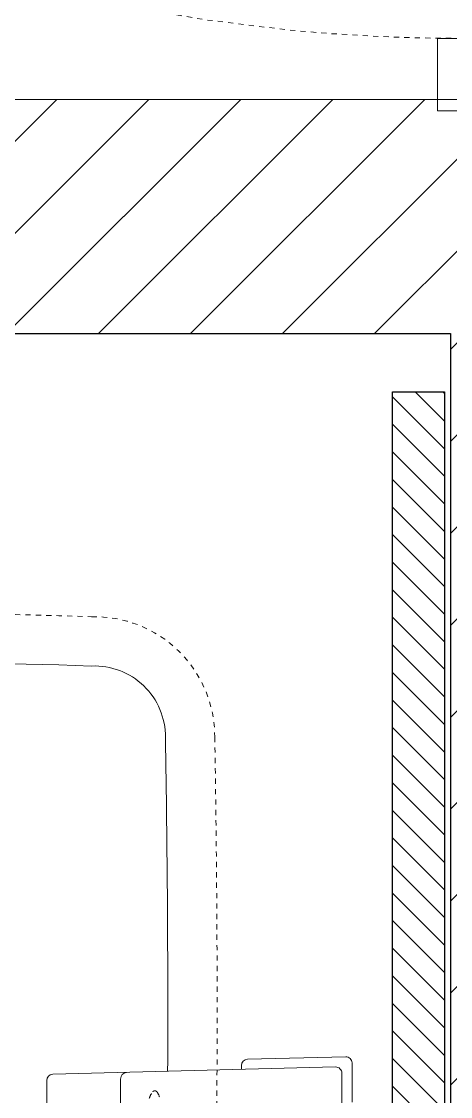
# Model space of a CAD drawing. Header units: inches. Extents: x 0 to 2865, y 0 to 4378.
# Drawn here: x 1340.06 to 1348.3, y 3701.04 to 3721.72 of the extents above; entities that cross this region are included whole.
import ezdxf

# ---------------------------------------------------------------- set-up
doc = ezdxf.new("R2010")
doc.units = ezdxf.units.IN
doc.linetypes.add('DASHED', pattern=[0.75, 0.5, -0.25])
doc.linetypes.add('HIDDEN', pattern=[0.375, 0.25, -0.125])
for name, color, linetype, lineweight in [('A-WALL', 113, 'Continuous', 9), ('I-DOOR', 6, 'Continuous', 20), ('l-FIXTURE', 7, 'Continuous', 5)]:
    doc.layers.add(name, color=color, linetype=linetype, lineweight=lineweight)
doc.layers.add('A-WALL-EXTR', color=2, linetype='Continuous')
doc.layers.add('I-FURN', color=8, linetype='Continuous')
doc.styles.get("Standard").update_dxf_attribs({"font": 'arial.ttf'})

# ---------------------------------------------------------------- blocks, each defined once
blk = doc.blocks.new('EFGTH')
at = {"layer": 'A-WALL-EXTR', "color": 8, "linetype": 'HIDDEN', "lineweight": 5, "ltscale": 0.1, "transparency": 33554636}
blk.add_arc((-1.308, 2.063), 33.3, 93.1573, 179.9423, dxfattribs=at)
at = {"layer": 'I-DOOR', "color": 6, "lineweight": 5, "transparency": 33554636}
blk.add_lwpolyline([(-34.608, 0.347), (-34.142, 0.347), (-34.142, -1.007), (-34.608, -1.007), (-34.608, -2.5), (-36, -2.5), (-36, 2.5), (-34.608, 2.5)], close=True, dxfattribs=at)
blk = doc.blocks.new('WB')
at = {"color": 0, "lineweight": 5}
for p, q in [((17.282, 0.707), (17.282, -0.776)), ((11.612, 0.569), (11.612, -0.638)), ((13.03, -0.665), (13.03, 0.597)), ((17.478, -0.217), (17.478, -0.976)), ((11.727, -0.756), (17.16, -0.897)), ((15.353, -0.926), (15.353, -0.85)), ((17.357, -1.094), (15.468, -1.044))]:
    blk.add_line(p, q, dxfattribs=at)
at = {"color": 0, "linetype": 'DASHED', "lineweight": 5, "ltscale": 0.1}
blk.add_lwpolyline([(14.841, -7.241, 0.005975), (14.88, -0.001, 0.005975), (14.841, 7.241, 0.421899), (12.474, 9.555, 0.016836), (2.405, 9.555, 0.421667), (0.039, 7.241, 0.005823), (0, 0, 0.005823), (0.039, -7.241, 0.421667), (2.405, -9.555, 0.016836), (12.474, -9.555, 0.421899)], format="xyb", close=True, dxfattribs=at)
at = {"color": 0, "lineweight": 5}
blk.add_lwpolyline([(13.936, 0.745, 0.005371), (13.893, 7.235, 0.428792), (12.473, 8.607, 0.01694), (2.406, 8.607, 0.428462), (0.987, 7.235, 0.005836), (0.947, 0, 0.005836), (0.987, -7.235, 0.428462), (2.406, -8.607, 0.01694), (12.473, -8.607, 0.428792), (13.893, -7.235, 0.005316), (13.936, -0.813, 0.005316)], format="xyb", dxfattribs=at)
at = {"color": 0, "linetype": 'DASHED', "lineweight": 5, "ltscale": 0.1}
for centre, radius, start, end in [((13.935, -0.193), 0.365, 195.7779, 218.1211), ((13.468, -0.235), 0.321, 325.9691, 351.311), ((13.69, -0.385), 0.0529, 218.1211, 325.9691)]:
    blk.add_arc(centre, radius, start, end, dxfattribs=at)
at = {"color": 0, "lineweight": 5}
for centre, radius, start, end in [((11.73, -0.638), 0.118, 180, 268.5083), ((13.166, -0.658), 0.136, 182.9903, 261.2928), ((17.163, -0.779), 0.119, 268.6045, 1.3481), ((15.471, -0.926), 0.118, 179.9978, 268.5022), ((17.36, -0.976), 0.118, 268.497, 0.0025)]:
    blk.add_arc(centre, radius, start, end, dxfattribs=at)
at = {"color": 0, "linetype": 'DASHED', "lineweight": 5, "ltscale": 0.1}
for tag, p in [('MODELNUMBER', (7.428, 0.003)), ('TRADENAME', (7.429, 0.003)), ('PRODUCT', (7.431, 0.003)), ('MATERIAL', (7.433, 0.003))]:
    blk.add_attdef(tag, p, '', height=0.001, rotation=270, dxfattribs=at)

msp = doc.modelspace()

# ---------------------------------------------------------------- hatches: boundary and pattern name
at = {"layer": 'A-WALL', "lineweight": 5, "transparency": 33554636}
h = msp.add_hatch(dxfattribs=at)
h.set_pattern_fill('ANSI31', color=8, scale=10, angle=180)
h.set_pattern_definition([(225, (-17560.1397, 469.383), (0.88388348, -0.88388348), [])])
h.paths.add_polyline_path([(1352.799, 3720.215), (1321.299, 3720.215), (1321.299, 3715.715), (1348.299, 3715.715), (1348.299, 3622.715), (1352.799, 3622.715)])
at = {"layer": 'I-FURN', "lineweight": 5, "ltscale": 100, "transparency": 33554636}
h = msp.add_hatch(dxfattribs=at)
h.set_pattern_fill('ANSI31', color=8, scale=3, angle=630)
h.set_pattern_definition([(315, (18672.7096, -530.4338), (0.265165043, 0.265165043), [])])
h.paths.add_polyline_path([(1348.183, 3714.596), (1347.183, 3714.596), (1347.183, 3686.596), (1348.183, 3686.596)])

# ---------------------------------------------------------------- linework, layer by layer
at = {"layer": 'A-WALL', "color": 8, "lineweight": 5, "transparency": 33554636}
msp.add_lwpolyline([(1352.799, 3720.215), (1321.299, 3720.215), (1321.299, 3715.715), (1348.299, 3715.715), (1348.299, 3622.715), (1352.799, 3622.715)], close=True, dxfattribs=at)
at = {"layer": 'I-FURN', "color": 8, "transparency": 33554636}
msp.add_lwpolyline([(1348.299, 3715.715), (1348.299, 3685.715), (1327.645, 3685.715, -0.414214), (1326.282, 3687.079), (1326.282, 3715.715)], format="xyb", close=True, dxfattribs=at)
msp.add_lwpolyline([(1347.183, 3714.596), (1348.183, 3714.596), (1348.183, 3686.596), (1347.183, 3686.596)], close=True, dxfattribs=at)

# ---------------------------------------------------------------- block references
at = {"layer": 'I-DOOR', "color": 8, "lineweight": 5, "transparency": 33554636, "rotation": 90.00000000504893}
msp.add_blockref('EFGTH', (1350.549, 3756), dxfattribs=at)
at = {"layer": 'l-FIXTURE', "color": 8, "lineweight": 5, "transparency": 33554636, "xscale": -1, "rotation": 180}
msp.add_blockref('WB', (1328.929, 3700.715), dxfattribs=at)

doc.saveas('drawing.dxf')
